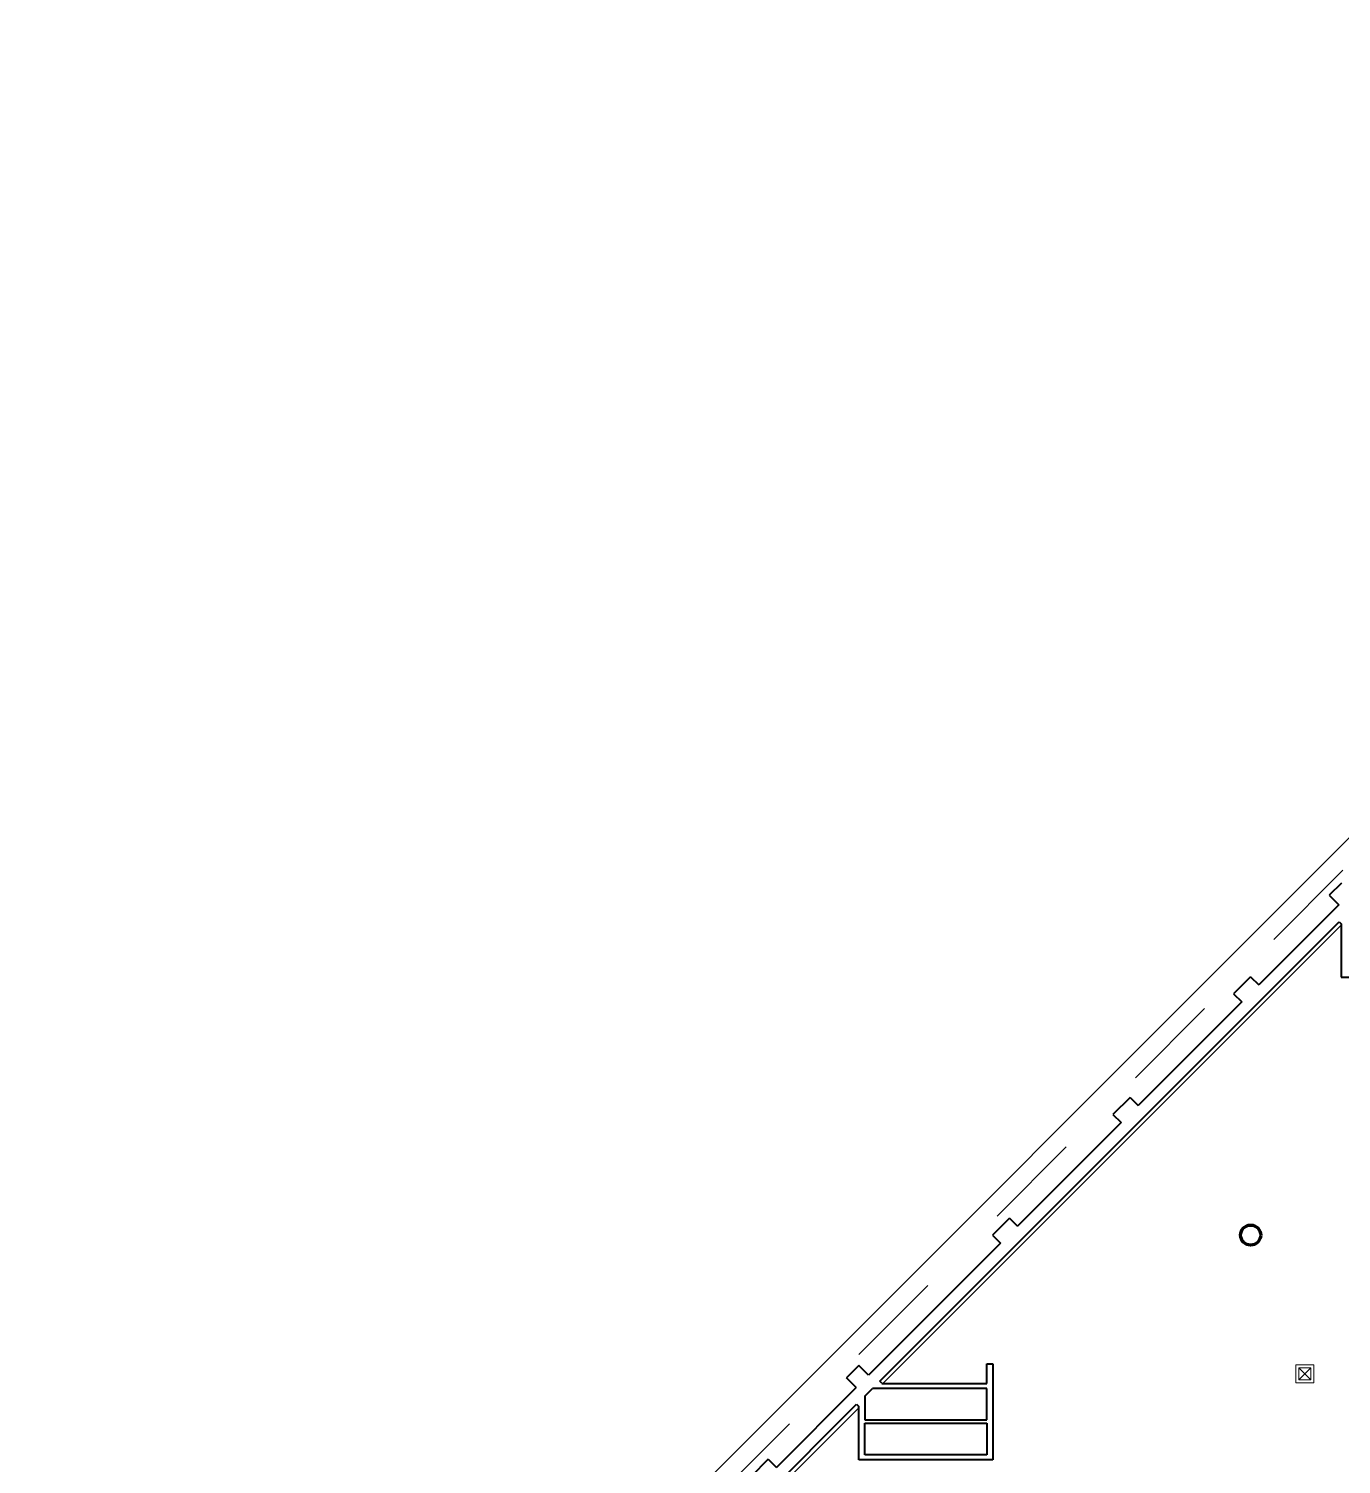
# Model space of a CAD drawing. Header units: metres. Extents: x 1807 to 3745, y 842 to 1968.
# Drawn here: x 3257.2 to 3322.5, y 1464.6 to 1536 of the extents above; entities that cross this region are included whole.
import ezdxf

# ---------------------------------------------------------------- set-up
doc = ezdxf.new("R2010")
doc.units = ezdxf.units.M
doc.header["$MEASUREMENT"] = 0
doc.linetypes.add('DGN2', pattern=[9.732586, 4.866293, -4.866293])
doc.layers.add('Level 1', color=7, linetype='Continuous', lineweight=0)

msp = doc.modelspace()

# ---------------------------------------------------------------- linework, layer by layer
at = {"layer": 'Level 1', "color": 7, "linetype": 'DGN2', "lineweight": 0}
msp.add_line((3257.21, 1428.766), (3371.21, 1542.766), dxfattribs=at)
at = {"layer": 'Level 1', "color": 7, "linetype": 'Continuous', "lineweight": 13}
for p, q in [((3284.736, 1457.6), (3364.375, 1537.239)), ((3320.4, 1469.4), (3321, 1469.4)), ((3320.4, 1468.8), (3320.4, 1469.4)), ((3321, 1468.8), (3320.4, 1468.8)), ((3321, 1469.4), (3321, 1468.8))]:
    msp.add_line(p, q, dxfattribs=at)
at = {"layer": 'Level 1', "color": 7, "linetype": 'Continuous', "lineweight": 40}
for p, q in [((3322.513, 1493.51), (3321.902, 1492.899)), ((3322.383, 1492.418), (3318.407, 1488.442)), ((3321.902, 1492.899), (3322.383, 1492.418)), ((3299.549, 1468.736), (3322.399, 1491.586)), ((3322.399, 1491.586), (3322.505, 1491.48)), ((3322.505, 1491.48), (3322.505, 1488.82)), ((3318, 1488.849), (3317.151, 1488)), ((3318, 1488.849), (3318.407, 1488.442)), ((3322.505, 1488.82), (3327.08, 1488.82)), ((3317.151, 1488), (3317.558, 1487.593)), ((3317.558, 1487.593), (3312.407, 1482.442)), ((3312, 1482.849), (3311.151, 1482)), ((3312, 1482.849), (3312.407, 1482.442)), ((3311.558, 1481.593), (3306.407, 1476.442)), ((3311.151, 1482), (3311.558, 1481.593)), ((3306, 1476.849), (3305.151, 1476)), ((3306, 1476.849), (3306.407, 1476.442)), ((3305.151, 1476), (3305.558, 1475.593)), ((3305.558, 1475.593), (3298.994, 1469.03)), ((3298.513, 1469.51), (3297.902, 1468.899)), ((3298.994, 1469.03), (3298.513, 1469.51)), ((3304.88, 1468.621), (3304.88, 1469.601)), ((3304.88, 1469.601), (3305.18, 1469.601)), ((3305.18, 1469.601), (3305.18, 1464.82)), ((3298.383, 1468.418), (3297.902, 1468.899)), ((3299.655, 1468.63), (3299.549, 1468.736)), ((3298.383, 1468.418), (3294.407, 1464.442)), ((3298.805, 1467.992), (3299.183, 1468.37)), ((3298.805, 1467.992), (3298.805, 1466.805)), ((3304.88, 1468.37), (3299.183, 1468.37)), ((3299.655, 1468.621), (3304.88, 1468.621)), ((3304.88, 1466.805), (3304.88, 1468.37)), ((3271.323, 1440.51), (3298.399, 1467.586)), ((3298.399, 1467.586), (3298.505, 1467.48)), ((3298.505, 1464.82), (3298.505, 1467.48)), ((3298.805, 1466.805), (3304.88, 1466.805)), ((3298.805, 1466.645), (3304.88, 1466.645)), ((3298.805, 1465.07), (3298.805, 1466.645)), ((3304.88, 1466.645), (3304.88, 1465.07)), ((3294, 1464.849), (3293.151, 1464)), ((3294, 1464.849), (3294.407, 1464.442)), ((3305.18, 1464.82), (3298.505, 1464.82)), ((3304.88, 1465.07), (3298.805, 1465.07))]:
    msp.add_line(p, q, dxfattribs=at)
at = {"layer": 'Level 1', "color": 7, "linetype": 'Continuous', "lineweight": 0}
for p, q in [((3299.726, 1468.63), (3322.505, 1491.409)), ((3320.25, 1469.55), (3321.15, 1469.55)), ((3320.25, 1468.65), (3320.25, 1469.55)), ((3321.15, 1469.55), (3321.15, 1468.65)), ((3320.4, 1469.4), (3321, 1468.8)), ((3321, 1469.4), (3320.4, 1468.8)), ((3321.15, 1468.65), (3320.25, 1468.65)), ((3289.553, 1458.457), (3298.505, 1467.409))]:
    msp.add_line(p, q, dxfattribs=at)
at = {"layer": 'Level 1', "color": 7, "linetype": 'Continuous', "lineweight": 70}
msp.add_circle((3318, 1476), 0.5, dxfattribs=at)

doc.saveas('drawing.dxf')
